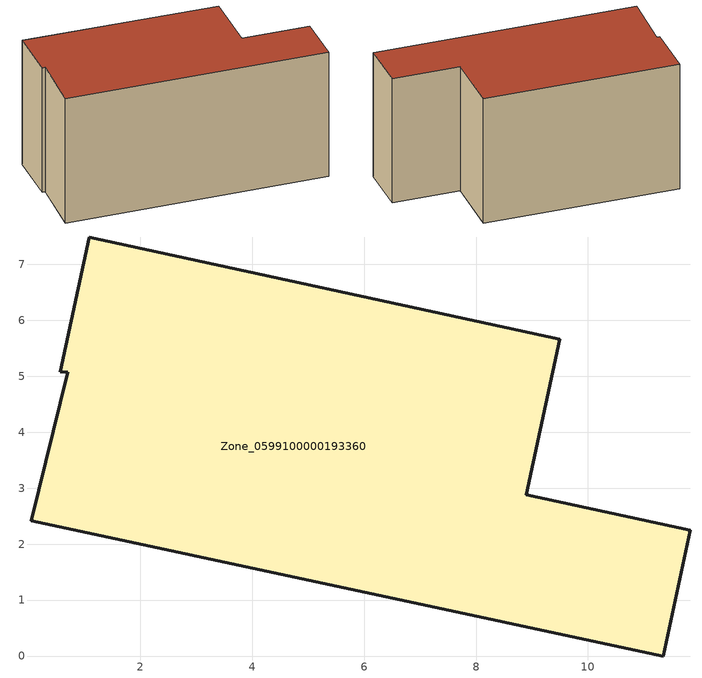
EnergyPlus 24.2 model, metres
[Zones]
Zone_0599100000193360
 floor ground (C_G): 11.35,0 0.05,2.42 0.7,5.08 0.57,5.08 1.09,7.49 9.5,5.66 8.9,2.88 11.83,2.25 z0
 wall outside (C_F): 11.35,0 11.83,2.25 8.9,2.88 9.5,5.66 1.09,7.49 0.57,5.08 0.7,5.08 0.05,2.42 11.35,0 z0:5.92
 roof outside (C_R): 0.05,2.42 11.35,0 11.83,2.25 8.9,2.88 9.5,5.66 1.09,7.49 0.57,5.08 0.7,5.08 z5.92
[BUILDING]
Pand.0599100000193360: North Axis=0; Terrain=City; Loads Convergence Tolerance Value=0.04; Temperature Convergence Tolerance Value=0.4; Solar Distribution=FullExterior; Maximum Number of Warmup Days=25; Minimum Number of Warmup Days=1
[Site:Location]
Rotterdam.The.Hague.AP_ZH_NLD Design_Conditions: Latitude=51.96; Longitude=4.45; Time Zone=1; Elevation=-4.5
[SITE:GROUNDTEMPERATURE:BUILDINGSURFACE]
18, 18, 18, 18, 18, 18, 18, 18, 18, 18, 18, 18
[MATERIAL] Thermal Absorptance=0.9; Solar Absorptance=0.7; Visible Absorptance=0.7
Name | Roughness | Thickness | Conductivity | Density | Specific Heat
G.TI.1975-1991 | MediumSmooth | 0.15 | 0.288461 | 540 | 1210
F.TI.1975-1991 | Rough | 0.3 | 0.230769 | 1920 | 840
R.TI.1975-1991 | MediumRough | 0.2 | 0.153846 | 1500 | 1000
[CONSTRUCTION]
C_G: G.TI.1975-1991
C_F: F.TI.1975-1991
C_R: R.TI.1975-1991
[ZONE]
Zone_0599100000193360: Type=1; Multiplier=1; Ceiling Height=Autocalculate; Volume=Autocalculate; Floor Area=autocalculate; Part of Total Floor Area=Yes
[ZONEINFILTRATION:DESIGNFLOWRATE]
Infil_Zone_0599100000193360: Zone or ZoneList or Space or SpaceList=Zone_0599100000193360; Schedule=AlwaysOn; Design Flow Rate Calculation Method=Flow/Area; Flow Rate per Floor Area=0.003; Constant Term Coefficient=1; Temperature Term Coefficient=0; Velocity Term Coefficient=0; Velocity Squared Term Coefficient=0
[HVACTEMPLATE:ZONE:IDEALLOADSAIRSYSTEM]
Zone_0599100000193360: Maximum Heating Supply Air Temperature=50; Minimum Cooling Supply Air Temperature=13; Maximum Heating Supply Air Humidity Ratio=0.0156; Minimum Cooling Supply Air Humidity Ratio=0.0077; Heating Limit=NoLimit; Cooling Limit=NoLimit; Dehumidification Control Type=ConstantSensibleHeatRatio; Cooling Sensible Heat Ratio=0.7; Dehumidification Setpoint=60; Humidification Control Type=None; Humidification Setpoint=30; Outdoor Air Method=None; Outdoor Air Flow Rate per Person=0.00944; Outdoor Air Flow Rate per Zone Floor Area=0; Outdoor Air Flow Rate per Zone=0; Demand Controlled Ventilation Type=None; Outdoor Air Economizer Type=NoEconomizer; Heat Recovery Type=None; Sensible Heat Recovery Effectiveness=0.7; Latent Heat Recovery Effectiveness=0.65
[ZONECONTROL:THERMOSTAT]
ThermostatControl_Zone_0599100000193360: Zone or ZoneList=Zone_0599100000193360; Control Type Schedule=DualSetpointControlType; Control 1=Thermostat_Zone_0599100000193360; Temperature Difference Between Cutout And Setpoint=0
[THERMOSTATSETPOINT:DUALSETPOINT]
Thermostat_Zone_0599100000193360: Heating Setpoint Temperature Schedule=HeatingSetpoint_Zone_0599100000193360; Cooling Setpoint Temperature Schedule=CoolingSetpoint_Zone_0599100000193360
[SCHEDULE:COMPACT]
HeatingSetpoint_Zone_0599100000193360: Through: 12/31, For: AllDays, Until: 24:00, 21
CoolingSetpoint_Zone_0599100000193360: Through: 12/31, For: AllDays, Until: 24:00, 24
DualSetpointControlType: Through: 12/31, For: AllDays, Until: 24:00, 4
AlwaysOn: Through: 12/31, For: AllDays, Until: 24:00, 1
